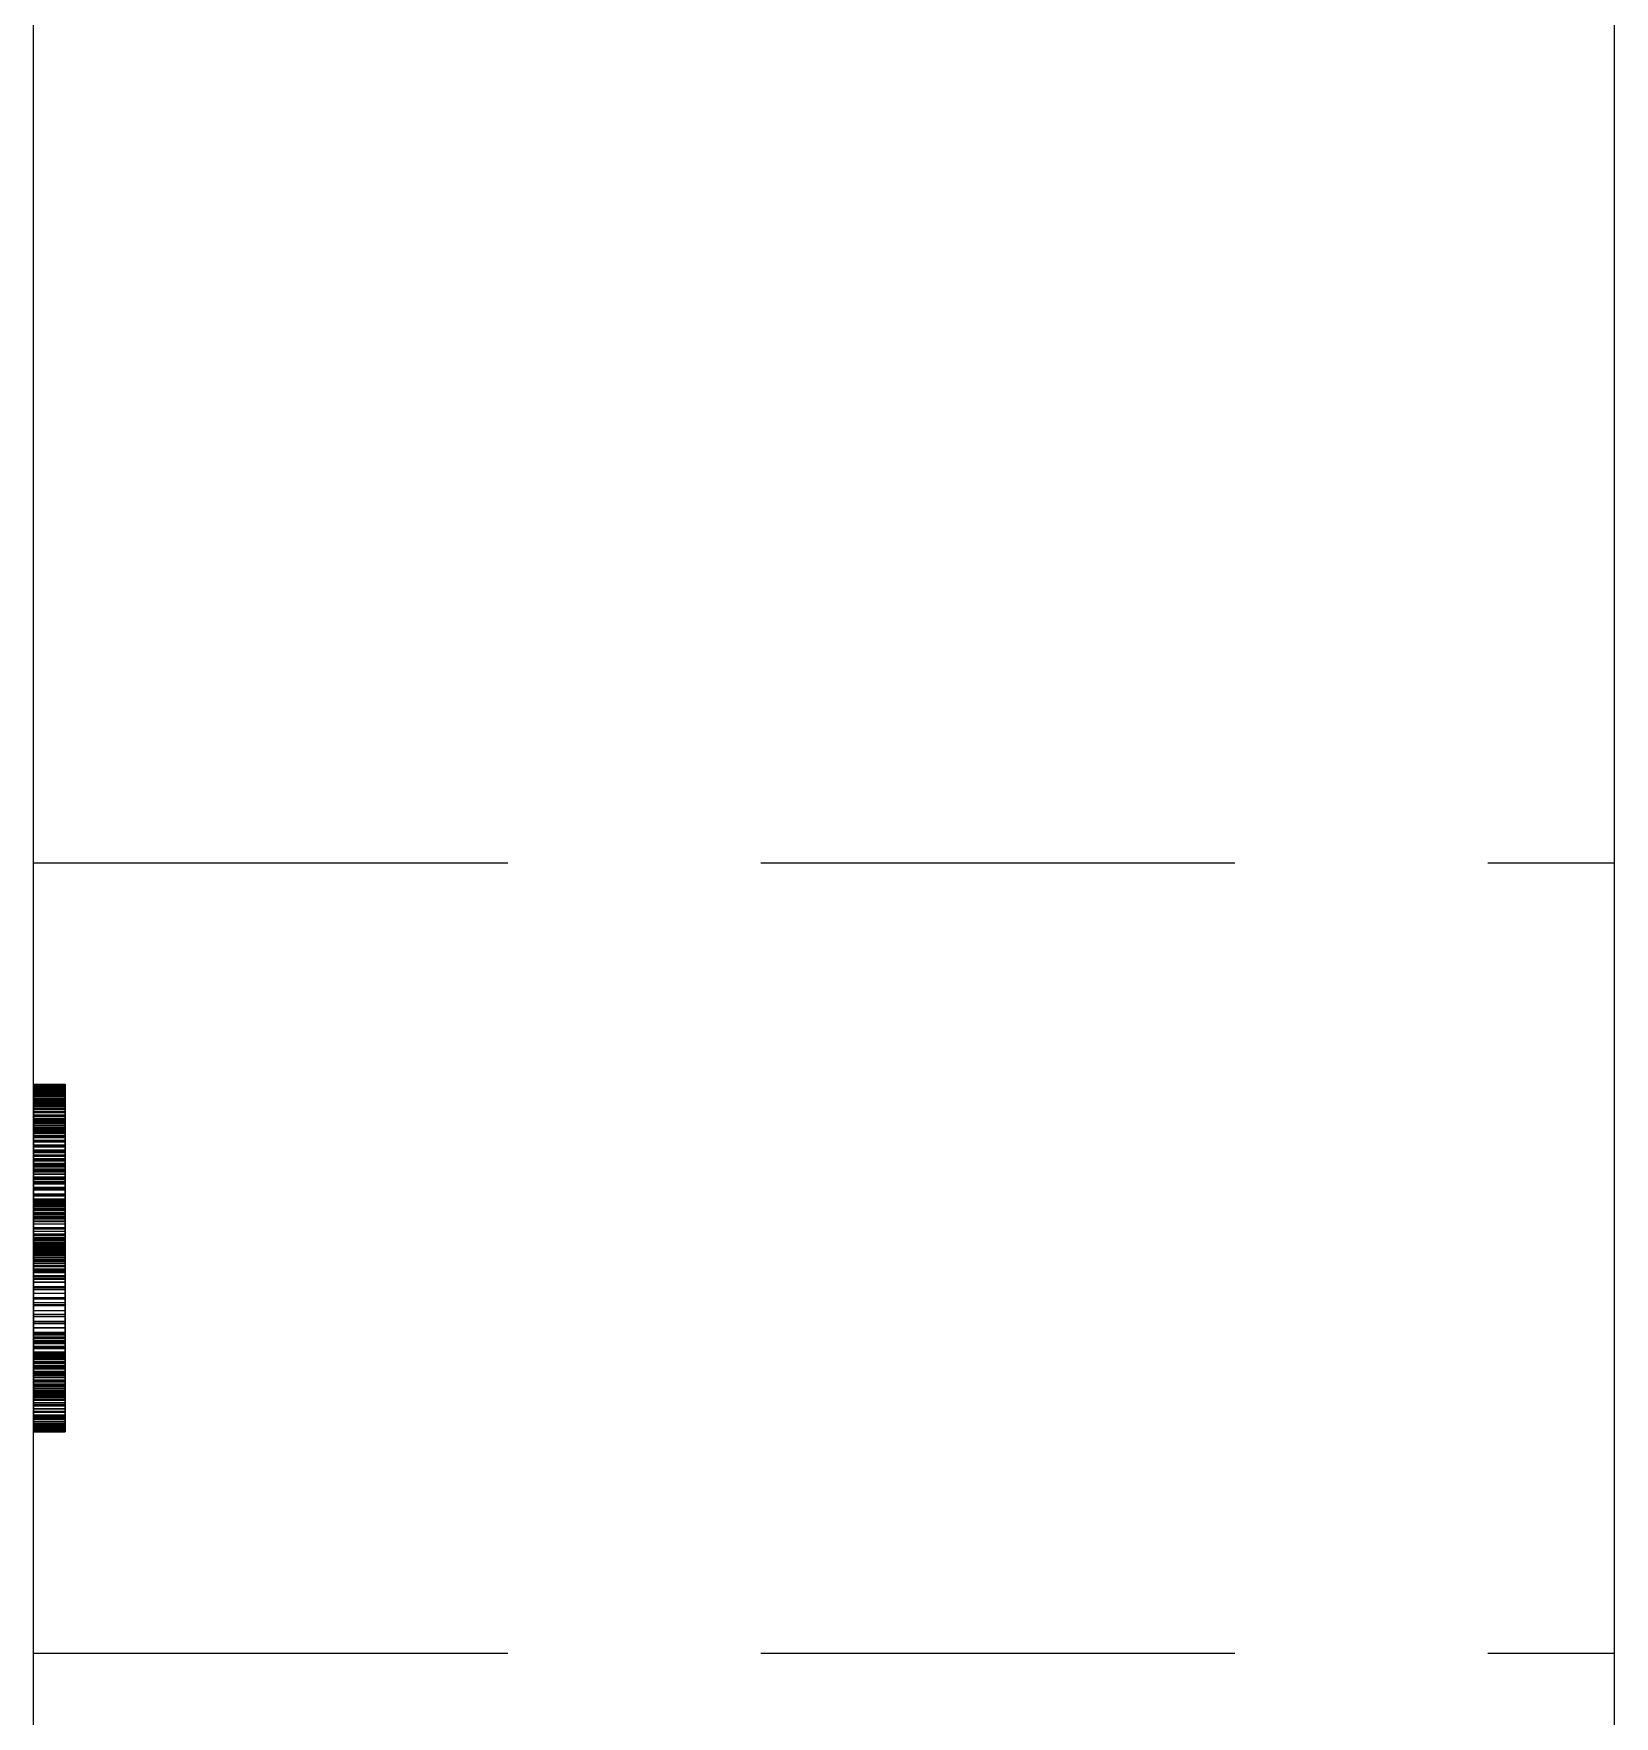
# Paper-space layout '01_三视图' of a CAD drawing. Header units: millimetres. Extents: x 8 to 451, y 8 to 289.
# Drawn here: x 53.92 to 58.93, y 194.51 to 199.84 of the extents above; entities that cross this region are included whole.
import ezdxf

# ---------------------------------------------------------------- set-up
doc = ezdxf.new("R2010")
doc.units = ezdxf.units.MM
doc.linetypes.add('WP_HIDDEN', pattern=[2.3, 1.5, -0.8])
doc.layers.add('HIDDEN', color=7, linetype='WP_HIDDEN', lineweight=13)
doc.layers.add('VISIBLE', color=7, linetype='CONTINUOUS', lineweight=25)

psp = doc.layouts.new('01_三视图')

# ---------------------------------------------------------------- linework, layer by layer
at = {"layer": 'HIDDEN'}
for points in [[(53.925, 194.7127), (53.925, 194.744), (53.925, 194.8365), (53.925, 194.9854), (53.925, 195.1833), (53.925, 195.4203), (53.925, 195.6845), (53.925, 195.9627), (53.925, 196.2408), (53.925, 196.505), (53.925, 196.7421), (53.925, 196.94), (53.925, 197.0889), (53.925, 197.1813), (53.925, 197.2127)], [(53.925, 197.2127), (58.925, 197.2127)], [(58.925, 194.7127), (58.925, 194.744), (58.925, 194.8365), (58.925, 194.9854), (58.925, 195.1833), (58.925, 195.4203), (58.925, 195.6845), (58.925, 195.9627), (58.925, 196.2408), (58.925, 196.505), (58.925, 196.7421), (58.925, 196.94), (58.925, 197.0889), (58.925, 197.1813), (58.925, 197.2127)], [(53.925, 196.5127), (53.925, 196.5124)], [(53.925, 196.5124), (53.925, 196.5127)], [(53.925, 195.4311), (53.925, 196.5127)], [(53.925, 196.5127), (53.925, 196.4952)], [(53.925, 196.5127), (54.025, 196.5127)], [(53.925, 196.5124), (53.925, 196.5114)], [(53.925, 196.5113), (53.925, 196.5124)], [(53.925, 196.5124), (54.025, 196.5124)], [(53.925, 196.5124), (54.025, 196.5124)], [(53.925, 196.5114), (53.925, 196.5099)], [(53.925, 196.5114), (54.025, 196.5114)], [(53.925, 196.5097), (53.925, 196.5113)], [(53.925, 196.5113), (54.025, 196.5113)], [(53.925, 196.5099), (53.925, 196.5077)], [(53.925, 196.5099), (54.025, 196.5099)], [(53.925, 196.5073), (53.925, 196.5097)], [(53.925, 196.5097), (54.025, 196.5097)], [(53.925, 196.5083), (53.925, 195.4311)], [(53.925, 195.6625), (53.925, 196.5083)], [(53.925, 196.5083), (54.025, 196.5083)], [(53.925, 196.5077), (53.925, 196.5049)], [(53.925, 196.5077), (54.025, 196.5077)], [(53.925, 196.5043), (53.925, 196.5073)], [(53.925, 196.5073), (54.025, 196.5073)], [(54.025, 196.5124), (54.025, 196.5127)], [(54.025, 196.5127), (54.025, 196.5124)], [(54.025, 195.4311), (54.025, 196.5127)], [(54.025, 196.5127), (54.025, 196.4952)], [(54.025, 196.5113), (54.025, 196.5124)], [(54.025, 196.5124), (54.025, 196.5114)], [(54.025, 196.5114), (54.025, 196.5099)], [(54.025, 196.5097), (54.025, 196.5113)], [(54.025, 196.5099), (54.025, 196.5077)], [(54.025, 196.5073), (54.025, 196.5097)], [(54.025, 196.5083), (54.025, 195.4311)], [(54.025, 195.6625), (54.025, 196.5083)], [(54.025, 196.5077), (54.025, 196.5049)], [(54.025, 196.5043), (54.025, 196.5073)], [(53.925, 196.5049), (53.925, 196.5015)], [(53.925, 196.5049), (54.025, 196.5049)], [(53.925, 196.5006), (53.925, 196.5043)], [(53.925, 196.5043), (54.025, 196.5043)], [(53.925, 196.5015), (53.925, 196.4974)], [(53.925, 196.5015), (54.025, 196.5015)], [(53.925, 196.4962), (53.925, 196.5006)], [(53.925, 196.5006), (54.025, 196.5006)], [(53.925, 196.4974), (53.925, 196.4928)], [(53.925, 196.4974), (54.025, 196.4974)], [(53.925, 196.4912), (53.925, 196.4962)], [(53.925, 196.4962), (54.025, 196.4962)], [(53.925, 196.4952), (53.925, 196.4775)], [(53.925, 196.4952), (54.025, 196.4952)], [(53.925, 196.4936), (53.925, 195.9403)], [(53.925, 196.3672), (53.925, 196.4936)], [(53.925, 196.4936), (54.025, 196.4936)], [(53.925, 196.4928), (53.925, 196.4875)], [(53.925, 196.4928), (54.025, 196.4928)], [(53.925, 196.4855), (53.925, 196.4912)], [(53.925, 196.4912), (54.025, 196.4912)], [(53.925, 196.4875), (53.925, 196.4815)], [(53.925, 196.4875), (54.025, 196.4875)], [(53.925, 196.4791), (53.925, 196.4855)], [(53.925, 196.4855), (54.025, 196.4855)], [(53.925, 196.4815), (53.925, 196.475)], [(53.925, 196.4815), (54.025, 196.4815)], [(53.925, 196.4721), (53.925, 196.4791)], [(53.925, 196.4791), (54.025, 196.4791)], [(53.925, 196.4775), (53.925, 196.4597)], [(53.925, 196.4775), (54.025, 196.4775)], [(53.925, 196.475), (53.925, 196.4678)], [(53.925, 196.475), (54.025, 196.475)], [(53.925, 196.4643), (53.925, 196.4721)], [(53.925, 196.4721), (54.025, 196.4721)], [(53.925, 196.4678), (53.925, 196.4601)], [(53.925, 196.4678), (54.025, 196.4678)], [(53.925, 196.4559), (53.925, 196.4643)], [(53.925, 196.4643), (54.025, 196.4643)], [(53.925, 196.4601), (53.925, 196.4516)], [(53.925, 196.4601), (54.025, 196.4601)], [(53.925, 196.4597), (53.925, 196.4418)], [(53.925, 196.4597), (54.025, 196.4597)], [(53.925, 196.4469), (53.925, 196.4559)], [(53.925, 196.4559), (54.025, 196.4559)], [(54.025, 196.5049), (54.025, 196.5015)], [(54.025, 196.5006), (54.025, 196.5043)], [(54.025, 196.5015), (54.025, 196.4974)], [(54.025, 196.4962), (54.025, 196.5006)], [(54.025, 196.4974), (54.025, 196.4928)], [(54.025, 196.4912), (54.025, 196.4962)], [(54.025, 196.4952), (54.025, 196.4775)], [(54.025, 196.4936), (54.025, 195.9403)], [(54.025, 196.3672), (54.025, 196.4936)], [(54.025, 196.4928), (54.025, 196.4875)], [(54.025, 196.4855), (54.025, 196.4912)], [(54.025, 196.4875), (54.025, 196.4815)], [(54.025, 196.4791), (54.025, 196.4855)], [(54.025, 196.4815), (54.025, 196.475)], [(54.025, 196.4721), (54.025, 196.4791)], [(54.025, 196.4775), (54.025, 196.4597)], [(54.025, 196.475), (54.025, 196.4678)], [(54.025, 196.4643), (54.025, 196.4721)], [(54.025, 196.4678), (54.025, 196.4601)], [(54.025, 196.4559), (54.025, 196.4643)], [(54.025, 196.4601), (54.025, 196.4516)], [(54.025, 196.4597), (54.025, 196.4418)], [(54.025, 196.4469), (54.025, 196.4559)], [(53.925, 196.4516), (53.925, 196.4426)], [(53.925, 196.4516), (54.025, 196.4516)], [(53.925, 196.4371), (53.925, 196.4469)], [(53.925, 196.4469), (54.025, 196.4469)], [(53.925, 196.4426), (53.925, 196.433)], [(53.925, 196.4426), (54.025, 196.4426)], [(53.925, 196.4418), (53.925, 196.4237)], [(53.925, 196.4418), (54.025, 196.4418)], [(53.925, 196.4267), (53.925, 196.4371)], [(53.925, 196.4371), (54.025, 196.4371)], [(53.925, 196.433), (53.925, 196.4227)], [(53.925, 196.433), (54.025, 196.433)], [(53.925, 196.4158), (53.925, 196.4267)], [(53.925, 196.4267), (54.025, 196.4267)], [(53.925, 196.4237), (53.925, 196.4055)], [(53.925, 196.4237), (54.025, 196.4237)], [(53.925, 196.4227), (53.925, 196.4119)], [(53.925, 196.4227), (54.025, 196.4227)], [(53.925, 196.4046), (53.925, 196.4158)], [(53.925, 196.4158), (54.025, 196.4158)], [(53.925, 196.4119), (53.925, 196.4005)], [(53.925, 196.4119), (54.025, 196.4119)], [(53.925, 196.4055), (53.925, 196.3872)], [(53.925, 196.4055), (54.025, 196.4055)], [(53.925, 196.393), (53.925, 196.4046)], [(53.925, 196.4046), (54.025, 196.4046)], [(53.925, 196.4032), (53.925, 196.4024)], [(53.925, 196.4023), (53.925, 196.4032)], [(53.925, 196.4032), (54.025, 196.4032)], [(53.925, 196.4024), (53.925, 196.3998)], [(53.925, 196.4024), (54.025, 196.4024)], [(53.925, 196.3996), (53.925, 196.4023)], [(53.925, 196.4023), (54.025, 196.4023)], [(53.925, 196.4005), (53.925, 196.3886)], [(53.925, 196.4005), (54.025, 196.4005)], [(53.925, 196.3998), (53.925, 196.3956)], [(53.925, 196.3998), (54.025, 196.3998)], [(53.925, 196.3951), (53.925, 196.3996)], [(53.925, 196.3996), (54.025, 196.3996)], [(54.025, 196.4516), (54.025, 196.4426)], [(54.025, 196.4371), (54.025, 196.4469)], [(54.025, 196.4426), (54.025, 196.433)], [(54.025, 196.4418), (54.025, 196.4237)], [(54.025, 196.4267), (54.025, 196.4371)], [(54.025, 196.433), (54.025, 196.4227)], [(54.025, 196.4158), (54.025, 196.4267)], [(54.025, 196.4237), (54.025, 196.4055)], [(54.025, 196.4227), (54.025, 196.4119)], [(54.025, 196.4046), (54.025, 196.4158)], [(54.025, 196.4119), (54.025, 196.4005)], [(54.025, 196.4055), (54.025, 196.3872)], [(54.025, 196.393), (54.025, 196.4046)], [(54.025, 196.4032), (54.025, 196.4024)], [(54.025, 196.4023), (54.025, 196.4032)], [(54.025, 196.4024), (54.025, 196.3998)], [(54.025, 196.3996), (54.025, 196.4023)], [(54.025, 196.4005), (54.025, 196.3886)], [(54.025, 196.3998), (54.025, 196.3956)], [(54.025, 196.3951), (54.025, 196.3996)], [(53.925, 196.3956), (53.925, 196.3897)], [(53.925, 196.3956), (54.025, 196.3956)], [(53.925, 196.3889), (53.925, 196.3951)], [(53.925, 196.3951), (54.025, 196.3951)], [(53.925, 196.3812), (53.925, 196.393)], [(53.925, 196.393), (54.025, 196.393)], [(53.925, 196.3897), (53.925, 196.3821)], [(53.925, 196.3897), (54.025, 196.3897)], [(53.925, 196.3808), (53.925, 196.3889)], [(53.925, 196.3889), (54.025, 196.3889)], [(53.925, 196.3886), (53.925, 196.3761)], [(53.925, 196.3886), (54.025, 196.3886)], [(53.925, 196.3872), (53.925, 196.3687)], [(53.925, 196.3872), (54.025, 196.3872)], [(53.925, 196.3821), (53.925, 196.3728)], [(53.925, 196.3821), (54.025, 196.3821)], [(53.925, 196.369), (53.925, 196.3812)], [(53.925, 196.3812), (54.025, 196.3812)], [(53.925, 196.371), (53.925, 196.3808)], [(53.925, 196.3808), (54.025, 196.3808)], [(53.925, 196.3761), (53.925, 196.363)], [(53.925, 196.3761), (54.025, 196.3761)], [(53.925, 196.3728), (53.925, 196.3619)], [(53.925, 196.3728), (54.025, 196.3728)], [(53.925, 196.3593), (53.925, 196.371)], [(53.925, 196.371), (54.025, 196.371)], [(53.925, 196.3565), (53.925, 196.369)], [(53.925, 196.369), (54.025, 196.369)], [(53.925, 196.3687), (53.925, 196.3505)], [(53.925, 196.3687), (54.025, 196.3687)], [(53.925, 196.0777), (53.925, 196.3672)], [(53.925, 196.3672), (54.025, 196.3672)], [(53.925, 196.363), (53.925, 196.3493)], [(53.925, 196.363), (54.025, 196.363)], [(53.925, 196.3619), (53.925, 196.3492)], [(53.925, 196.3619), (54.025, 196.3619)], [(53.925, 196.3459), (53.925, 196.3593)], [(53.925, 196.3593), (54.025, 196.3593)], [(53.925, 196.3436), (53.925, 196.3565)], [(53.925, 196.3565), (54.025, 196.3565)], [(53.925, 196.3505), (53.925, 196.3329)], [(53.925, 196.3505), (54.025, 196.3505)], [(53.925, 196.3493), (53.925, 196.3351)], [(53.925, 196.3493), (54.025, 196.3493)], [(53.925, 196.3492), (53.925, 196.3353)], [(53.925, 196.3492), (54.025, 196.3492)], [(54.025, 196.3956), (54.025, 196.3897)], [(54.025, 196.3889), (54.025, 196.3951)], [(54.025, 196.3812), (54.025, 196.393)], [(54.025, 196.3897), (54.025, 196.3821)], [(54.025, 196.3808), (54.025, 196.3889)], [(54.025, 196.3886), (54.025, 196.3761)], [(54.025, 196.3872), (54.025, 196.3687)], [(54.025, 196.3821), (54.025, 196.3728)], [(54.025, 196.369), (54.025, 196.3812)], [(54.025, 196.371), (54.025, 196.3808)], [(54.025, 196.3761), (54.025, 196.363)], [(54.025, 196.3728), (54.025, 196.3619)], [(54.025, 196.3593), (54.025, 196.371)], [(54.025, 196.3565), (54.025, 196.369)], [(54.025, 196.3687), (54.025, 196.3505)], [(54.025, 196.0777), (54.025, 196.3672)], [(54.025, 196.363), (54.025, 196.3493)], [(54.025, 196.3619), (54.025, 196.3492)], [(54.025, 196.3459), (54.025, 196.3593)], [(54.025, 196.3436), (54.025, 196.3565)], [(54.025, 196.3505), (54.025, 196.3329)], [(54.025, 196.3493), (54.025, 196.3351)], [(54.025, 196.3492), (54.025, 196.3353)], [(53.925, 196.3309), (53.925, 196.3459)], [(53.925, 196.3459), (54.025, 196.3459)], [(53.925, 196.3305), (53.925, 196.3436)], [(53.925, 196.3436), (54.025, 196.3436)], [(53.925, 196.3353), (53.925, 196.3207)], [(53.925, 196.3353), (54.025, 196.3353)], [(53.925, 196.3351), (53.925, 196.3204)], [(53.925, 196.3351), (54.025, 196.3351)], [(53.925, 196.3329), (53.925, 196.3161)], [(53.925, 196.3329), (54.025, 196.3329)], [(53.925, 196.3145), (53.925, 196.3309)], [(53.925, 196.3309), (54.025, 196.3309)], [(53.925, 196.317), (53.925, 196.3305)], [(53.925, 196.3305), (54.025, 196.3305)], [(53.925, 196.3207), (53.925, 196.3052)], [(53.925, 196.3207), (54.025, 196.3207)], [(53.925, 196.3204), (53.925, 196.305)], [(53.925, 196.3204), (54.025, 196.3204)], [(53.925, 196.3032), (53.925, 196.317)], [(53.925, 196.317), (54.025, 196.317)], [(53.925, 196.3161), (53.925, 196.3)], [(53.925, 196.3161), (54.025, 196.3161)], [(53.925, 196.2967), (53.925, 196.3145)], [(53.925, 196.3145), (54.025, 196.3145)], [(53.925, 196.3052), (53.925, 196.289)], [(53.925, 196.3052), (54.025, 196.3052)], [(53.925, 196.305), (53.925, 196.2891)], [(53.925, 196.305), (54.025, 196.305)], [(53.925, 196.2891), (53.925, 196.3032)], [(53.925, 196.3032), (54.025, 196.3032)], [(53.925, 196.3), (53.925, 196.2845)], [(53.925, 196.3), (54.025, 196.3)], [(53.925, 196.2776), (53.925, 196.2967)], [(53.925, 196.2967), (54.025, 196.2967)], [(54.025, 196.3309), (54.025, 196.3459)], [(54.025, 196.3305), (54.025, 196.3436)], [(54.025, 196.3353), (54.025, 196.3207)], [(54.025, 196.3351), (54.025, 196.3204)], [(54.025, 196.3329), (54.025, 196.3161)], [(54.025, 196.3145), (54.025, 196.3309)], [(54.025, 196.317), (54.025, 196.3305)], [(54.025, 196.3207), (54.025, 196.3052)], [(54.025, 196.3204), (54.025, 196.305)], [(54.025, 196.3032), (54.025, 196.317)], [(54.025, 196.3161), (54.025, 196.3)], [(54.025, 196.2967), (54.025, 196.3145)], [(54.025, 196.3052), (54.025, 196.289)], [(54.025, 196.305), (54.025, 196.2891)], [(54.025, 196.2891), (54.025, 196.3032)], [(54.025, 196.3), (54.025, 196.2845)], [(54.025, 196.2776), (54.025, 196.2967)], [(53.925, 196.2891), (53.925, 196.2727)], [(53.925, 196.2746), (53.925, 196.2891)], [(53.925, 196.2891), (54.025, 196.2891)], [(53.925, 196.2891), (54.025, 196.2891)], [(53.925, 196.289), (53.925, 196.2721)], [(53.925, 196.289), (54.025, 196.289)], [(53.925, 196.2845), (53.925, 196.2697)], [(53.925, 196.2845), (54.025, 196.2845)], [(53.925, 196.257), (53.925, 196.2776)], [(53.925, 196.2776), (53.925, 195.4311)], [(53.925, 196.2776), (54.025, 196.2776)], [(53.925, 196.2598), (53.925, 196.2746)], [(53.925, 196.2746), (54.025, 196.2746)], [(53.925, 196.2739), (53.925, 195.4311)], [(53.925, 196.2625), (53.925, 196.2739)], [(53.925, 196.2739), (54.025, 196.2739)], [(53.925, 196.2727), (53.925, 196.2556)], [(53.925, 196.2727), (54.025, 196.2727)], [(53.925, 196.2721), (53.925, 196.2543)], [(53.925, 196.2721), (54.025, 196.2721)], [(53.925, 196.2697), (53.925, 196.2557)], [(53.925, 196.2697), (54.025, 196.2697)], [(53.925, 196.2511), (53.925, 196.2625)], [(53.925, 196.2625), (54.025, 196.2625)], [(53.925, 196.2448), (53.925, 196.2598)], [(53.925, 196.2598), (54.025, 196.2598)], [(53.925, 196.2351), (53.925, 196.257)], [(53.925, 196.257), (54.025, 196.257)], [(53.925, 196.2557), (53.925, 196.2423)], [(53.925, 196.2557), (54.025, 196.2557)], [(53.925, 196.2556), (53.925, 196.238)], [(53.925, 196.2556), (54.025, 196.2556)], [(53.925, 196.2543), (53.925, 196.2358)], [(53.925, 196.2543), (54.025, 196.2543)], [(53.925, 196.2283), (53.925, 196.2511)], [(53.925, 196.2511), (54.025, 196.2511)], [(53.925, 196.2294), (53.925, 196.2448)], [(53.925, 196.2448), (54.025, 196.2448)], [(53.925, 196.2423), (53.925, 196.1144)], [(53.925, 196.2423), (54.025, 196.2423)], [(54.025, 196.2746), (54.025, 196.2891)], [(54.025, 196.2891), (54.025, 196.2727)], [(54.025, 196.289), (54.025, 196.2721)], [(54.025, 196.2845), (54.025, 196.2697)], [(54.025, 196.257), (54.025, 196.2776)], [(54.025, 195.4311), (54.025, 196.2776)], [(54.025, 196.2598), (54.025, 196.2746)], [(54.025, 196.2739), (54.025, 195.4311)], [(54.025, 196.2625), (54.025, 196.2739)], [(54.025, 196.2727), (54.025, 196.2556)], [(54.025, 196.2721), (54.025, 196.2543)], [(54.025, 196.2697), (54.025, 196.2557)], [(54.025, 196.2511), (54.025, 196.2625)], [(54.025, 196.2448), (54.025, 196.2598)], [(54.025, 196.2351), (54.025, 196.257)], [(54.025, 196.2557), (54.025, 196.2423)], [(54.025, 196.2556), (54.025, 196.238)], [(54.025, 196.2543), (54.025, 196.2358)], [(54.025, 196.2283), (54.025, 196.2511)], [(54.025, 196.2294), (54.025, 196.2448)], [(54.025, 196.2423), (54.025, 196.1144)], [(53.925, 196.238), (53.925, 196.2199)], [(53.925, 196.238), (54.025, 196.238)], [(53.925, 196.2358), (53.925, 196.2166)], [(53.925, 196.2358), (54.025, 196.2358)], [(53.925, 196.2118), (53.925, 196.2351)], [(53.925, 196.2351), (54.025, 196.2351)], [(53.925, 196.2136), (53.925, 196.2294)], [(53.925, 196.2294), (54.025, 196.2294)], [(53.925, 196.2055), (53.925, 196.2283)], [(53.925, 196.2283), (54.025, 196.2283)], [(53.925, 196.2199), (53.925, 196.2011)], [(53.925, 196.2199), (54.025, 196.2199)], [(53.925, 196.2166), (53.925, 196.1977)], [(53.925, 196.2166), (54.025, 196.2166)], [(53.925, 196.1975), (53.925, 196.2136)], [(53.925, 196.2136), (54.025, 196.2136)], [(53.925, 196.1872), (53.925, 196.2118)], [(53.925, 196.2118), (54.025, 196.2118)], [(53.925, 196.1828), (53.925, 196.2055)], [(53.925, 196.2055), (54.025, 196.2055)], [(53.925, 196.2011), (53.925, 196.1872)], [(53.925, 196.2011), (54.025, 196.2011)], [(53.925, 196.1977), (53.925, 196.1785)], [(53.925, 196.1977), (54.025, 196.1977)], [(53.925, 196.1814), (53.925, 196.1975)], [(53.925, 196.1975), (54.025, 196.1975)], [(53.925, 196.1872), (54.025, 196.1872)], [(54.025, 196.238), (54.025, 196.2199)], [(54.025, 196.2358), (54.025, 196.2166)], [(54.025, 196.2118), (54.025, 196.2351)], [(54.025, 196.2136), (54.025, 196.2294)], [(54.025, 196.2055), (54.025, 196.2283)], [(54.025, 196.2199), (54.025, 196.2011)], [(54.025, 196.2166), (54.025, 196.1977)], [(54.025, 196.1975), (54.025, 196.2136)], [(54.025, 196.1872), (54.025, 196.2118)], [(54.025, 196.1828), (54.025, 196.2055)], [(54.025, 196.2011), (54.025, 196.1872)], [(54.025, 196.1977), (54.025, 196.1785)], [(54.025, 196.1814), (54.025, 196.1975)], [(53.925, 196.1614), (53.925, 196.1828)], [(53.925, 196.1828), (54.025, 196.1828)], [(53.925, 196.1654), (53.925, 196.1814)], [(53.925, 196.1814), (54.025, 196.1814)], [(53.925, 196.1785), (53.925, 196.1591)], [(53.925, 196.1785), (54.025, 196.1785)], [(53.925, 196.1495), (53.925, 196.1654)], [(53.925, 196.1654), (54.025, 196.1654)], [(53.925, 196.1429), (53.925, 196.1614)], [(53.925, 196.1614), (54.025, 196.1614)], [(53.925, 196.1591), (53.925, 196.1393)], [(53.925, 196.1591), (54.025, 196.1591)], [(53.925, 196.1337), (53.925, 196.1495)], [(53.925, 196.1495), (54.025, 196.1495)], [(53.925, 196.1453), (53.925, 196.1442)], [(53.925, 196.1449), (53.925, 196.1453)], [(53.925, 196.1453), (54.025, 196.1453)], [(53.925, 196.1438), (53.925, 196.1449)], [(53.925, 196.1449), (54.025, 196.1449)], [(53.925, 196.1442), (53.925, 196.1411)], [(53.925, 196.1442), (54.025, 196.1442)], [(53.925, 196.1419), (53.925, 196.1438)], [(53.925, 196.1438), (54.025, 196.1438)], [(53.925, 196.1272), (53.925, 196.1429)], [(53.925, 196.1429), (54.025, 196.1429)], [(53.925, 196.1392), (53.925, 196.1419)], [(53.925, 196.1419), (54.025, 196.1419)], [(53.925, 196.1411), (53.925, 196.1358)], [(53.925, 196.1411), (54.025, 196.1411)], [(53.925, 196.1393), (53.925, 196.1193)], [(53.925, 196.1393), (54.025, 196.1393)], [(53.925, 196.1357), (53.925, 196.1392)], [(53.925, 196.1392), (54.025, 196.1392)], [(53.925, 196.1358), (53.925, 196.1284)], [(53.925, 196.1358), (54.025, 196.1358)], [(53.925, 196.1315), (53.925, 196.1357)], [(53.925, 196.1357), (54.025, 196.1357)], [(53.925, 196.1179), (53.925, 196.1337)], [(53.925, 196.1337), (54.025, 196.1337)], [(54.025, 196.1614), (54.025, 196.1828)], [(54.025, 196.1654), (54.025, 196.1814)], [(54.025, 196.1785), (54.025, 196.1591)], [(54.025, 196.1495), (54.025, 196.1654)], [(54.025, 196.1429), (54.025, 196.1614)], [(54.025, 196.1591), (54.025, 196.1393)], [(54.025, 196.1337), (54.025, 196.1495)], [(54.025, 196.1453), (54.025, 196.1442)], [(54.025, 196.1449), (54.025, 196.1453)], [(54.025, 196.1438), (54.025, 196.1449)], [(54.025, 196.1442), (54.025, 196.1411)], [(54.025, 196.1419), (54.025, 196.1438)], [(54.025, 196.1272), (54.025, 196.1429)], [(54.025, 196.1392), (54.025, 196.1419)], [(54.025, 196.1411), (54.025, 196.1358)], [(54.025, 196.1393), (54.025, 196.1193)], [(54.025, 196.1357), (54.025, 196.1392)], [(54.025, 196.1358), (54.025, 196.1284)], [(54.025, 196.1315), (54.025, 196.1357)], [(54.025, 196.1179), (54.025, 196.1337)], [(53.925, 196.1266), (53.925, 196.1315)], [(53.925, 196.1315), (54.025, 196.1315)], [(53.925, 196.1284), (53.925, 196.1189)], [(53.925, 196.1284), (54.025, 196.1284)], [(53.925, 196.1144), (53.925, 196.1272)], [(53.925, 196.1272), (54.025, 196.1272)], [(53.925, 196.1209), (53.925, 196.1266)], [(53.925, 196.1266), (54.025, 196.1266)], [(53.925, 196.1144), (53.925, 196.1209)], [(53.925, 196.1209), (54.025, 196.1209)], [(53.925, 196.1193), (53.925, 196.099)], [(53.925, 196.1193), (54.025, 196.1193)], [(53.925, 196.1189), (53.925, 196.1073)], [(53.925, 196.1189), (54.025, 196.1189)], [(53.925, 196.1022), (53.925, 196.1179)], [(53.925, 196.1179), (54.025, 196.1179)], [(53.925, 196.1071), (53.925, 196.1144)], [(53.925, 196.1144), (54.025, 196.1144)], [(53.925, 196.1144), (54.025, 196.1144)], [(53.925, 196.1073), (53.925, 196.0935)], [(53.925, 196.1073), (54.025, 196.1073)], [(53.925, 196.0991), (53.925, 196.1071)], [(53.925, 196.1071), (54.025, 196.1071)], [(53.925, 196.0865), (53.925, 196.1022)], [(53.925, 196.1022), (54.025, 196.1022)], [(53.925, 196.0903), (53.925, 196.0991)], [(53.925, 196.0991), (54.025, 196.0991)], [(53.925, 196.099), (53.925, 196.0784)], [(53.925, 196.099), (54.025, 196.099)], [(53.925, 196.0935), (53.925, 196.0777)], [(53.925, 196.0935), (54.025, 196.0935)], [(53.925, 196.0808), (53.925, 196.0903)], [(53.925, 196.0903), (54.025, 196.0903)], [(53.925, 196.0708), (53.925, 196.0865)], [(53.925, 196.0865), (54.025, 196.0865)], [(53.925, 196.0705), (53.925, 196.0808)], [(53.925, 196.0808), (54.025, 196.0808)], [(54.025, 196.1266), (54.025, 196.1315)], [(54.025, 196.1284), (54.025, 196.1189)], [(54.025, 196.1144), (54.025, 196.1272)], [(54.025, 196.1209), (54.025, 196.1266)], [(54.025, 196.1144), (54.025, 196.1209)], [(54.025, 196.1193), (54.025, 196.099)], [(54.025, 196.1189), (54.025, 196.1073)], [(54.025, 196.1022), (54.025, 196.1179)], [(54.025, 196.1071), (54.025, 196.1144)], [(54.025, 196.1073), (54.025, 196.0935)], [(54.025, 196.0991), (54.025, 196.1071)], [(54.025, 196.0865), (54.025, 196.1022)], [(54.025, 196.0903), (54.025, 196.0991)], [(54.025, 196.099), (54.025, 196.0784)], [(54.025, 196.0935), (54.025, 196.0777)], [(54.025, 196.0808), (54.025, 196.0903)], [(54.025, 196.0708), (54.025, 196.0865)], [(54.025, 196.0705), (54.025, 196.0808)], [(53.925, 196.0784), (53.925, 196.0575)], [(53.925, 196.0784), (54.025, 196.0784)], [(53.925, 196.0777), (54.025, 196.0777)], [(53.925, 196.0549), (53.925, 196.0708)], [(53.925, 196.0708), (54.025, 196.0708)], [(53.925, 196.0594), (53.925, 196.0705)], [(53.925, 196.0705), (54.025, 196.0705)], [(53.925, 196.0476), (53.925, 196.0594)], [(53.925, 196.0594), (54.025, 196.0594)], [(53.925, 196.0575), (53.925, 196.0355)], [(53.925, 196.0575), (54.025, 196.0575)], [(53.925, 196.0387), (53.925, 196.0549)], [(53.925, 196.0549), (54.025, 196.0549)], [(53.925, 196.0351), (53.925, 196.0476)], [(53.925, 196.0476), (54.025, 196.0476)], [(53.925, 196.0224), (53.925, 196.0387)], [(53.925, 196.0387), (54.025, 196.0387)], [(53.925, 196.0355), (53.925, 196.0117)], [(53.925, 196.0355), (54.025, 196.0355)], [(53.925, 196.0223), (53.925, 196.0351)], [(53.925, 196.0351), (54.025, 196.0351)], [(53.925, 196.0285), (53.925, 196.0274)], [(53.925, 196.028), (53.925, 196.0285)], [(53.925, 196.0285), (54.025, 196.0285)], [(53.925, 196.0266), (53.925, 196.028)], [(53.925, 196.028), (54.025, 196.028)], [(53.925, 196.0274), (53.925, 196.0244)], [(53.925, 196.0274), (54.025, 196.0274)], [(54.025, 196.0784), (54.025, 196.0575)], [(54.025, 196.0549), (54.025, 196.0708)], [(54.025, 196.0594), (54.025, 196.0705)], [(54.025, 196.0476), (54.025, 196.0594)], [(54.025, 196.0575), (54.025, 196.0355)], [(54.025, 196.0387), (54.025, 196.0549)], [(54.025, 196.0351), (54.025, 196.0476)], [(54.025, 196.0224), (54.025, 196.0387)], [(54.025, 196.0355), (54.025, 196.0117)], [(54.025, 196.0223), (54.025, 196.0351)], [(54.025, 196.0285), (54.025, 196.0274)], [(54.025, 196.028), (54.025, 196.0285)], [(54.025, 196.0266), (54.025, 196.028)], [(54.025, 196.0274), (54.025, 196.0244)], [(53.925, 196.0244), (53.925, 196.0266)], [(53.925, 196.0266), (54.025, 196.0266)], [(53.925, 196.0244), (53.925, 196.0193)], [(53.925, 196.0212), (53.925, 196.0244)], [(53.925, 196.0244), (54.025, 196.0244)], [(53.925, 196.0244), (54.025, 196.0244)], [(53.925, 196.0058), (53.925, 196.0224)], [(53.925, 196.0224), (54.025, 196.0224)], [(53.925, 196.0089), (53.925, 196.0223)], [(53.925, 196.0223), (54.025, 196.0223)], [(53.925, 196.0171), (53.925, 196.0212)], [(53.925, 196.0212), (54.025, 196.0212)], [(53.925, 196.0193), (53.925, 196.0121)], [(53.925, 196.0193), (54.025, 196.0193)], [(53.925, 196.0121), (53.925, 196.0171)], [(53.925, 196.0171), (54.025, 196.0171)], [(53.925, 196.0121), (53.925, 196.0029)], [(53.925, 196.0062), (53.925, 196.0121)], [(53.925, 196.0121), (54.025, 196.0121)], [(53.925, 196.0121), (54.025, 196.0121)], [(53.925, 196.0117), (53.925, 195.986)], [(53.925, 196.0117), (54.025, 196.0117)], [(53.925, 195.9952), (53.925, 196.0089)], [(53.925, 196.0089), (54.025, 196.0089)], [(53.925, 195.9994), (53.925, 196.0062)], [(53.925, 196.0062), (54.025, 196.0062)], [(53.925, 195.9891), (53.925, 196.0058)], [(53.925, 196.0058), (54.025, 196.0058)], [(53.925, 196.0029), (53.925, 195.9917)], [(53.925, 196.0029), (54.025, 196.0029)], [(53.925, 195.9919), (53.925, 195.9994)], [(53.925, 195.9994), (54.025, 195.9994)], [(53.925, 195.981), (53.925, 195.9952)], [(53.925, 195.9952), (54.025, 195.9952)], [(53.925, 195.9838), (53.925, 195.9919)], [(53.925, 195.9919), (54.025, 195.9919)], [(53.925, 195.9917), (53.925, 195.9784)], [(53.925, 195.9917), (54.025, 195.9917)], [(53.925, 195.9721), (53.925, 195.9891)], [(53.925, 195.9891), (54.025, 195.9891)], [(53.925, 195.986), (53.925, 195.9584)], [(53.925, 195.986), (54.025, 195.986)], [(53.925, 195.9752), (53.925, 195.9838)], [(53.925, 195.9838), (54.025, 195.9838)], [(53.925, 195.9664), (53.925, 195.981)], [(53.925, 195.981), (54.025, 195.981)], [(53.925, 195.9784), (53.925, 195.9631)], [(53.925, 195.9784), (54.025, 195.9784)], [(53.925, 195.9661), (53.925, 195.9752)], [(53.925, 195.9752), (54.025, 195.9752)], [(54.025, 196.0244), (54.025, 196.0266)], [(54.025, 196.0244), (54.025, 196.0193)], [(54.025, 196.0212), (54.025, 196.0244)], [(54.025, 196.0058), (54.025, 196.0224)], [(54.025, 196.0089), (54.025, 196.0223)], [(54.025, 196.0171), (54.025, 196.0212)], [(54.025, 196.0193), (54.025, 196.0121)], [(54.025, 196.0121), (54.025, 196.0171)], [(54.025, 196.0121), (54.025, 196.0029)], [(54.025, 196.0062), (54.025, 196.0121)], [(54.025, 196.0117), (54.025, 195.986)], [(54.025, 195.9952), (54.025, 196.0089)], [(54.025, 195.9994), (54.025, 196.0062)], [(54.025, 195.9891), (54.025, 196.0058)], [(54.025, 196.0029), (54.025, 195.9917)], [(54.025, 195.9919), (54.025, 195.9994)], [(54.025, 195.981), (54.025, 195.9952)], [(54.025, 195.9838), (54.025, 195.9919)], [(54.025, 195.9917), (54.025, 195.9784)], [(54.025, 195.9721), (54.025, 195.9891)], [(54.025, 195.986), (54.025, 195.9584)], [(54.025, 195.9752), (54.025, 195.9838)], [(54.025, 195.9664), (54.025, 195.981)], [(54.025, 195.9784), (54.025, 195.9631)], [(54.025, 195.9661), (54.025, 195.9752)], [(53.925, 195.955), (53.925, 195.9721)], [(53.925, 195.9721), (54.025, 195.9721)], [(53.925, 195.9514), (53.925, 195.9664)], [(53.925, 195.9664), (54.025, 195.9664)], [(53.925, 195.9564), (53.925, 195.9661)], [(53.925, 195.9661), (54.025, 195.9661)], [(53.925, 195.9631), (53.925, 195.9547)], [(53.925, 195.9631), (54.025, 195.9631)], [(53.925, 195.9584), (53.925, 195.9289)], [(53.925, 195.9584), (54.025, 195.9584)], [(53.925, 195.9462), (53.925, 195.9564)], [(53.925, 195.9564), (54.025, 195.9564)], [(53.925, 195.9369), (53.925, 195.955)], [(53.925, 195.955), (54.025, 195.955)], [(53.925, 195.9547), (53.925, 195.946)], [(53.925, 195.9547), (54.025, 195.9547)], [(53.925, 195.9359), (53.925, 195.9514)], [(53.925, 195.9514), (54.025, 195.9514)], [(53.925, 195.9354), (53.925, 195.9462)], [(53.925, 195.9462), (54.025, 195.9462)], [(53.925, 195.946), (53.925, 195.9369)], [(53.925, 195.946), (54.025, 195.946)], [(53.925, 195.9403), (53.925, 195.9241)], [(53.925, 195.9403), (54.025, 195.9403)], [(53.925, 195.9369), (53.925, 195.9274)], [(53.925, 195.9172), (53.925, 195.9369)], [(53.925, 195.9369), (54.025, 195.9369)], [(53.925, 195.9369), (54.025, 195.9369)], [(53.925, 195.9199), (53.925, 195.9359)], [(53.925, 195.9359), (54.025, 195.9359)], [(53.925, 195.9241), (53.925, 195.9354)], [(53.925, 195.9354), (54.025, 195.9354)], [(53.925, 195.9289), (53.925, 195.8976)], [(53.925, 195.9289), (54.025, 195.9289)], [(53.925, 195.9274), (53.925, 195.9175)], [(53.925, 195.9274), (54.025, 195.9274)], [(53.925, 195.9241), (54.025, 195.9241)], [(54.025, 195.955), (54.025, 195.9721)], [(54.025, 195.9514), (54.025, 195.9664)], [(54.025, 195.9564), (54.025, 195.9661)], [(54.025, 195.9631), (54.025, 195.9547)], [(54.025, 195.9584), (54.025, 195.9289)], [(54.025, 195.9462), (54.025, 195.9564)], [(54.025, 195.9369), (54.025, 195.955)], [(54.025, 195.9547), (54.025, 195.946)], [(54.025, 195.9359), (54.025, 195.9514)], [(54.025, 195.9354), (54.025, 195.9462)], [(54.025, 195.946), (54.025, 195.9369)], [(54.025, 195.9403), (54.025, 195.9241)], [(54.025, 195.9369), (54.025, 195.9274)], [(54.025, 195.9172), (54.025, 195.9369)], [(54.025, 195.9199), (54.025, 195.9359)], [(54.025, 195.9241), (54.025, 195.9354)], [(54.025, 195.9289), (54.025, 195.8976)], [(54.025, 195.9274), (54.025, 195.9175)], [(53.925, 195.9036), (53.925, 195.9199)], [(53.925, 195.9199), (54.025, 195.9199)], [(53.925, 195.9175), (53.925, 195.9073)], [(53.925, 195.9175), (54.025, 195.9175)], [(53.925, 195.8959), (53.925, 195.9172)], [(53.925, 195.9172), (54.025, 195.9172)], [(53.925, 195.9073), (53.925, 195.8967)], [(53.925, 195.9073), (54.025, 195.9073)], [(53.925, 195.8868), (53.925, 195.9036)], [(53.925, 195.9036), (54.025, 195.9036)], [(53.925, 195.8976), (53.925, 195.8644)], [(53.925, 195.8976), (54.025, 195.8976)], [(53.925, 195.8967), (53.925, 195.8857)], [(53.925, 195.8967), (54.025, 195.8967)], [(53.925, 195.873), (53.925, 195.8959)], [(53.925, 195.8959), (54.025, 195.8959)], [(53.925, 195.8696), (53.925, 195.8868)], [(53.925, 195.8868), (54.025, 195.8868)], [(53.925, 195.8857), (53.925, 195.8627)], [(53.925, 195.8857), (54.025, 195.8857)], [(53.925, 195.8224), (53.925, 195.873)], [(53.925, 195.873), (54.025, 195.873)], [(53.925, 195.8519), (53.925, 195.8696)], [(53.925, 195.8696), (54.025, 195.8696)], [(54.025, 195.9036), (54.025, 195.9199)], [(54.025, 195.9175), (54.025, 195.9073)], [(54.025, 195.8959), (54.025, 195.9172)], [(54.025, 195.9073), (54.025, 195.8967)], [(54.025, 195.8868), (54.025, 195.9036)], [(54.025, 195.8976), (54.025, 195.8644)], [(54.025, 195.8967), (54.025, 195.8857)], [(54.025, 195.873), (54.025, 195.8959)], [(54.025, 195.8696), (54.025, 195.8868)], [(54.025, 195.8857), (54.025, 195.8627)], [(54.025, 195.8224), (54.025, 195.873)], [(54.025, 195.8519), (54.025, 195.8696)], [(53.925, 195.8644), (53.925, 195.8293)], [(53.925, 195.8644), (54.025, 195.8644)], [(53.925, 195.8627), (53.925, 195.8381)], [(53.925, 195.8627), (54.025, 195.8627)], [(53.925, 195.8338), (53.925, 195.8519)], [(53.925, 195.8519), (54.025, 195.8519)], [(53.925, 195.8381), (53.925, 195.812)], [(53.925, 195.8381), (54.025, 195.8381)], [(53.925, 195.8152), (53.925, 195.8338)], [(53.925, 195.8338), (54.025, 195.8338)], [(53.925, 195.8293), (53.925, 195.7844)], [(53.925, 195.7654), (53.925, 195.8224)], [(53.925, 195.8224), (54.025, 195.8224)], [(53.925, 195.7963), (53.925, 195.8152)], [(53.925, 195.8152), (54.025, 195.8152)], [(54.025, 195.8644), (54.025, 195.8293)], [(54.025, 195.8627), (54.025, 195.8381)], [(54.025, 195.8338), (54.025, 195.8519)], [(54.025, 195.8381), (54.025, 195.812)], [(54.025, 195.8152), (54.025, 195.8338)], [(54.025, 195.8293), (54.025, 195.7844)], [(54.025, 195.7654), (54.025, 195.8224)], [(54.025, 195.7963), (54.025, 195.8152)], [(53.925, 195.812), (53.925, 195.7845)], [(53.925, 195.812), (54.025, 195.812)], [(53.925, 195.7781), (53.925, 195.7963)], [(53.925, 195.7963), (54.025, 195.7963)], [(53.925, 195.7845), (53.925, 195.7555)], [(53.925, 195.7845), (54.025, 195.7845)], [(53.925, 195.7844), (53.925, 195.763)], [(53.925, 195.7844), (54.025, 195.7844)], [(53.925, 195.7603), (53.925, 195.7781)], [(53.925, 195.7781), (54.025, 195.7781)], [(53.925, 195.7194), (53.925, 195.7654)], [(53.925, 195.763), (53.925, 195.7422)], [(53.925, 195.763), (54.025, 195.763)], [(54.025, 195.812), (54.025, 195.7845)], [(54.025, 195.7781), (54.025, 195.7963)], [(54.025, 195.7845), (54.025, 195.7555)], [(54.025, 195.7844), (54.025, 195.763)], [(54.025, 195.7603), (54.025, 195.7781)], [(54.025, 195.7194), (54.025, 195.7654)], [(54.025, 195.763), (54.025, 195.7422)], [(53.925, 195.7428), (53.925, 195.7603)], [(53.925, 195.7603), (54.025, 195.7603)], [(53.925, 195.7555), (53.925, 195.7279)], [(53.925, 195.7555), (54.025, 195.7555)], [(53.925, 195.7256), (53.925, 195.7428)], [(53.925, 195.7428), (54.025, 195.7428)], [(53.925, 195.7422), (53.925, 195.7222)], [(53.925, 195.7422), (54.025, 195.7422)], [(53.925, 195.7279), (53.925, 195.7018)], [(53.925, 195.7279), (54.025, 195.7279)], [(53.925, 195.7087), (53.925, 195.7256)], [(53.925, 195.7256), (54.025, 195.7256)], [(53.925, 195.725), (53.925, 195.7132)], [(53.925, 195.7004), (53.925, 195.725)], [(53.925, 195.725), (54.025, 195.725)], [(53.925, 195.7222), (53.925, 195.7028)], [(53.925, 195.7222), (54.025, 195.7222)], [(53.925, 195.6815), (53.925, 195.7194)], [(53.925, 195.7194), (54.025, 195.7194)], [(53.925, 195.7132), (53.925, 195.6964)], [(53.925, 195.7132), (54.025, 195.7132)], [(53.925, 195.6922), (53.925, 195.7087)], [(53.925, 195.7087), (54.025, 195.7087)], [(54.025, 195.7428), (54.025, 195.7603)], [(54.025, 195.7555), (54.025, 195.7279)], [(54.025, 195.7256), (54.025, 195.7428)], [(54.025, 195.7422), (54.025, 195.7222)], [(54.025, 195.7279), (54.025, 195.7018)], [(54.025, 195.7087), (54.025, 195.7256)], [(54.025, 195.725), (54.025, 195.7132)], [(54.025, 195.7004), (54.025, 195.725)], [(54.025, 195.7222), (54.025, 195.7028)], [(54.025, 195.6815), (54.025, 195.7194)], [(54.025, 195.7132), (54.025, 195.6964)], [(54.025, 195.6922), (54.025, 195.7087)], [(53.925, 195.7028), (53.925, 195.6842)], [(53.925, 195.7028), (54.025, 195.7028)], [(53.925, 195.7018), (53.925, 195.6772)], [(53.925, 195.7018), (54.025, 195.7018)], [(53.925, 195.6774), (53.925, 195.7004)], [(53.925, 195.7004), (54.025, 195.7004)], [(53.925, 195.6964), (53.925, 195.6801)], [(53.925, 195.6964), (54.025, 195.6964)], [(53.925, 195.6759), (53.925, 195.6922)], [(53.925, 195.6922), (54.025, 195.6922)], [(53.925, 195.6842), (53.925, 195.6662)], [(53.925, 195.6842), (54.025, 195.6842)], [(53.925, 195.6517), (53.925, 195.6815)], [(53.925, 195.6815), (54.025, 195.6815)], [(53.925, 195.6801), (53.925, 195.6641)], [(53.925, 195.6801), (54.025, 195.6801)], [(53.925, 195.656), (53.925, 195.6774)], [(53.925, 195.6774), (54.025, 195.6774)], [(53.925, 195.6772), (53.925, 195.6655)], [(53.925, 195.6772), (54.025, 195.6772)], [(53.925, 195.66), (53.925, 195.6759)], [(53.925, 195.6759), (54.025, 195.6759)], [(53.925, 195.6662), (53.925, 195.6485)], [(53.925, 195.6662), (54.025, 195.6662)], [(53.925, 195.6655), (53.925, 195.6541)], [(53.925, 195.6655), (54.025, 195.6655)], [(53.925, 195.6641), (53.925, 195.6486)], [(53.925, 195.6641), (54.025, 195.6641)], [(53.925, 195.6625), (54.025, 195.6625)], [(53.925, 195.6443), (53.925, 195.66)], [(53.925, 195.66), (54.025, 195.66)], [(53.925, 195.6362), (53.925, 195.656)], [(53.925, 195.656), (54.025, 195.656)], [(54.025, 195.7028), (54.025, 195.6842)], [(54.025, 195.7018), (54.025, 195.6772)], [(54.025, 195.6774), (54.025, 195.7004)], [(54.025, 195.6964), (54.025, 195.6801)], [(54.025, 195.6759), (54.025, 195.6922)], [(54.025, 195.6842), (54.025, 195.6662)], [(54.025, 195.6517), (54.025, 195.6815)], [(54.025, 195.6801), (54.025, 195.6641)], [(54.025, 195.656), (54.025, 195.6774)], [(54.025, 195.6772), (54.025, 195.6655)], [(54.025, 195.66), (54.025, 195.6759)], [(54.025, 195.6662), (54.025, 195.6485)], [(54.025, 195.6655), (54.025, 195.6541)], [(54.025, 195.6641), (54.025, 195.6486)], [(54.025, 195.6443), (54.025, 195.66)], [(54.025, 195.6362), (54.025, 195.656)], [(53.925, 195.6541), (53.925, 195.6431)], [(53.925, 195.6541), (54.025, 195.6541)], [(53.925, 195.6298), (53.925, 195.6517)], [(53.925, 195.6517), (54.025, 195.6517)], [(53.925, 195.6486), (53.925, 195.6335)], [(53.925, 195.6486), (54.025, 195.6486)], [(53.925, 195.6485), (53.925, 195.6308)], [(53.925, 195.6485), (54.025, 195.6485)], [(53.925, 195.629), (53.925, 195.6443)], [(53.925, 195.6443), (54.025, 195.6443)], [(53.925, 195.6431), (53.925, 195.6324)], [(53.925, 195.6431), (54.025, 195.6431)], [(53.925, 195.6179), (53.925, 195.6362)], [(53.925, 195.6362), (54.025, 195.6362)], [(53.925, 195.6335), (53.925, 195.6188)], [(53.925, 195.6335), (54.025, 195.6335)], [(53.925, 195.6324), (53.925, 195.6221)], [(53.925, 195.6324), (54.025, 195.6324)], [(53.925, 195.6308), (53.925, 195.613)], [(53.925, 195.6308), (54.025, 195.6308)], [(53.925, 195.612), (53.925, 195.6298)], [(53.925, 195.6298), (54.025, 195.6298)], [(53.925, 195.614), (53.925, 195.629)], [(53.925, 195.629), (54.025, 195.629)], [(53.925, 195.6221), (53.925, 195.6122)], [(53.925, 195.6221), (54.025, 195.6221)], [(53.925, 195.6188), (53.925, 195.6045)], [(53.925, 195.6188), (54.025, 195.6188)], [(53.925, 195.6012), (53.925, 195.6179)], [(53.925, 195.6179), (54.025, 195.6179)], [(53.925, 195.5992), (53.925, 195.614)], [(53.925, 195.614), (54.025, 195.614)], [(53.925, 195.613), (53.925, 195.5951)], [(53.925, 195.613), (54.025, 195.613)], [(53.925, 195.6122), (53.925, 195.6026)], [(53.925, 195.6122), (54.025, 195.6122)], [(53.925, 195.5941), (53.925, 195.612)], [(53.925, 195.612), (54.025, 195.612)], [(53.925, 195.6045), (53.925, 195.5907)], [(53.925, 195.6045), (54.025, 195.6045)], [(53.925, 195.6026), (53.925, 195.5935)], [(53.925, 195.6026), (54.025, 195.6026)], [(53.925, 195.5861), (53.925, 195.6012)], [(53.925, 195.6012), (54.025, 195.6012)], [(54.025, 195.6541), (54.025, 195.6431)], [(54.025, 195.6298), (54.025, 195.6517)], [(54.025, 195.6486), (54.025, 195.6335)], [(54.025, 195.6485), (54.025, 195.6308)], [(54.025, 195.629), (54.025, 195.6443)], [(54.025, 195.6431), (54.025, 195.6324)], [(54.025, 195.6179), (54.025, 195.6362)], [(54.025, 195.6335), (54.025, 195.6188)], [(54.025, 195.6324), (54.025, 195.6221)], [(54.025, 195.6308), (54.025, 195.613)], [(54.025, 195.612), (54.025, 195.6298)], [(54.025, 195.614), (54.025, 195.629)], [(54.025, 195.6221), (54.025, 195.6122)], [(54.025, 195.6188), (54.025, 195.6045)], [(54.025, 195.6012), (54.025, 195.6179)], [(54.025, 195.5992), (54.025, 195.614)], [(54.025, 195.613), (54.025, 195.5951)], [(54.025, 195.6122), (54.025, 195.6026)], [(54.025, 195.5941), (54.025, 195.612)], [(54.025, 195.6045), (54.025, 195.5907)], [(54.025, 195.6026), (54.025, 195.5935)], [(54.025, 195.5861), (54.025, 195.6012)], [(53.925, 195.5848), (53.925, 195.5992)], [(53.925, 195.5992), (54.025, 195.5992)], [(53.925, 195.5951), (53.925, 195.5772)], [(53.925, 195.5951), (54.025, 195.5951)], [(53.925, 195.5762), (53.925, 195.5941)], [(53.925, 195.5941), (54.025, 195.5941)], [(53.925, 195.5935), (53.925, 195.5766)], [(53.925, 195.5935), (54.025, 195.5935)], [(53.925, 195.5907), (53.925, 195.5773)], [(53.925, 195.5907), (54.025, 195.5907)], [(53.925, 195.5725), (53.925, 195.5861)], [(53.925, 195.5861), (54.025, 195.5861)], [(53.925, 195.5707), (53.925, 195.5848)], [(53.925, 195.5848), (54.025, 195.5848)], [(53.925, 195.5773), (53.925, 195.5643)], [(53.925, 195.5773), (54.025, 195.5773)], [(53.925, 195.5772), (53.925, 195.5591)], [(53.925, 195.5772), (54.025, 195.5772)], [(53.925, 195.5766), (53.925, 195.5619)], [(53.925, 195.5766), (54.025, 195.5766)], [(53.925, 195.5582), (53.925, 195.5762)], [(53.925, 195.5762), (54.025, 195.5762)], [(53.925, 195.5605), (53.925, 195.5725)], [(53.925, 195.5725), (54.025, 195.5725)], [(53.925, 195.557), (53.925, 195.5707)], [(53.925, 195.5707), (54.025, 195.5707)], [(53.925, 195.5643), (53.925, 195.5517)], [(53.925, 195.5643), (54.025, 195.5643)], [(53.925, 195.5619), (53.925, 195.5496)], [(53.925, 195.5619), (54.025, 195.5619)], [(53.925, 195.5502), (53.925, 195.5605)], [(53.925, 195.5605), (54.025, 195.5605)], [(53.925, 195.5591), (53.925, 195.5411)], [(53.925, 195.5591), (54.025, 195.5591)], [(53.925, 195.4311), (53.925, 195.5582)], [(53.925, 195.5582), (54.025, 195.5582)], [(53.925, 195.5435), (53.925, 195.557)], [(53.925, 195.557), (54.025, 195.557)], [(53.925, 195.5517), (53.925, 195.5395)], [(53.925, 195.5517), (54.025, 195.5517)], [(53.925, 195.5414), (53.925, 195.5502)], [(53.925, 195.5502), (54.025, 195.5502)], [(53.925, 195.5496), (53.925, 195.5442)], [(53.925, 195.5496), (54.025, 195.5496)], [(54.025, 195.5848), (54.025, 195.5992)], [(54.025, 195.5951), (54.025, 195.5772)], [(54.025, 195.5762), (54.025, 195.5941)], [(54.025, 195.5935), (54.025, 195.5766)], [(54.025, 195.5907), (54.025, 195.5773)], [(54.025, 195.5725), (54.025, 195.5861)], [(54.025, 195.5707), (54.025, 195.5848)], [(54.025, 195.5773), (54.025, 195.5643)], [(54.025, 195.5772), (54.025, 195.5591)], [(54.025, 195.5766), (54.025, 195.5619)], [(54.025, 195.5582), (54.025, 195.5762)], [(54.025, 195.5605), (54.025, 195.5725)], [(54.025, 195.557), (54.025, 195.5707)], [(54.025, 195.5643), (54.025, 195.5517)], [(54.025, 195.5619), (54.025, 195.5496)], [(54.025, 195.5502), (54.025, 195.5605)], [(54.025, 195.5591), (54.025, 195.5411)], [(54.025, 195.4311), (54.025, 195.5582)], [(54.025, 195.5435), (54.025, 195.557)], [(54.025, 195.5517), (54.025, 195.5395)], [(54.025, 195.5414), (54.025, 195.5502)], [(54.025, 195.5496), (54.025, 195.5442)], [(53.925, 195.5442), (53.925, 195.5394)], [(53.925, 195.5442), (54.025, 195.5442)], [(53.925, 195.5276), (53.925, 195.5435)], [(53.925, 195.5435), (54.025, 195.5435)], [(53.925, 195.5342), (53.925, 195.5414)], [(53.925, 195.5414), (54.025, 195.5414)], [(53.925, 195.5411), (53.925, 195.5229)], [(53.925, 195.5411), (54.025, 195.5411)], [(53.925, 195.5395), (53.925, 195.5277)], [(53.925, 195.5395), (54.025, 195.5395)], [(53.925, 195.5394), (53.925, 195.5352)], [(53.925, 195.5394), (54.025, 195.5394)], [(53.925, 195.5352), (53.925, 195.5316)], [(53.925, 195.5352), (54.025, 195.5352)], [(53.925, 195.5286), (53.925, 195.5342)], [(53.925, 195.5342), (54.025, 195.5342)], [(53.925, 195.5316), (53.925, 195.5285)], [(53.925, 195.5316), (54.025, 195.5316)], [(53.925, 195.5246), (53.925, 195.5286)], [(53.925, 195.5286), (54.025, 195.5286)], [(53.925, 195.5285), (53.925, 195.5259)], [(53.925, 195.5285), (54.025, 195.5285)], [(53.925, 195.5277), (53.925, 195.5164)], [(53.925, 195.5277), (54.025, 195.5277)], [(53.925, 195.5128), (53.925, 195.5276)], [(53.925, 195.5276), (54.025, 195.5276)], [(53.925, 195.5259), (53.925, 195.5226)], [(53.925, 195.5259), (54.025, 195.5259)], [(53.925, 195.5222), (53.925, 195.5246)], [(53.925, 195.5246), (54.025, 195.5246)], [(53.925, 195.5229), (53.925, 195.5006)], [(53.925, 195.5229), (54.025, 195.5229)], [(53.925, 195.5226), (53.925, 195.5214)], [(53.925, 195.5226), (54.025, 195.5226)], [(53.925, 195.5214), (53.925, 195.5222)], [(53.925, 195.5222), (54.025, 195.5222)], [(53.925, 195.5214), (54.025, 195.5214)], [(53.925, 195.5164), (53.925, 195.5055)], [(53.925, 195.5164), (54.025, 195.5164)], [(53.925, 195.499), (53.925, 195.5128)], [(53.925, 195.5128), (54.025, 195.5128)], [(53.925, 195.5055), (53.925, 195.495)], [(53.925, 195.5055), (54.025, 195.5055)], [(53.925, 195.5006), (53.925, 195.4779)], [(53.925, 195.5006), (54.025, 195.5006)], [(53.925, 195.4863), (53.925, 195.499)], [(53.925, 195.499), (54.025, 195.499)], [(53.925, 195.495), (53.925, 195.485)], [(53.925, 195.495), (54.025, 195.495)], [(54.025, 195.5442), (54.025, 195.5394)], [(54.025, 195.5276), (54.025, 195.5435)], [(54.025, 195.5342), (54.025, 195.5414)], [(54.025, 195.5411), (54.025, 195.5229)], [(54.025, 195.5395), (54.025, 195.5277)], [(54.025, 195.5394), (54.025, 195.5352)], [(54.025, 195.5352), (54.025, 195.5316)], [(54.025, 195.5286), (54.025, 195.5342)], [(54.025, 195.5316), (54.025, 195.5285)], [(54.025, 195.5246), (54.025, 195.5286)], [(54.025, 195.5285), (54.025, 195.5259)], [(54.025, 195.5277), (54.025, 195.5164)], [(54.025, 195.5128), (54.025, 195.5276)], [(54.025, 195.5259), (54.025, 195.5226)], [(54.025, 195.5222), (54.025, 195.5246)], [(54.025, 195.5229), (54.025, 195.5006)], [(54.025, 195.5226), (54.025, 195.5214)], [(54.025, 195.5214), (54.025, 195.5222)], [(54.025, 195.5164), (54.025, 195.5055)], [(54.025, 195.499), (54.025, 195.5128)], [(54.025, 195.5055), (54.025, 195.495)], [(54.025, 195.5006), (54.025, 195.4779)], [(54.025, 195.4863), (54.025, 195.499)], [(54.025, 195.495), (54.025, 195.485)], [(53.925, 195.4745), (53.925, 195.4863)], [(53.925, 195.4863), (54.025, 195.4863)], [(53.925, 195.485), (53.925, 195.4757)], [(53.925, 195.485), (54.025, 195.485)], [(53.925, 195.4779), (53.925, 195.4547)], [(53.925, 195.4779), (54.025, 195.4779)], [(53.925, 195.4757), (53.925, 195.467)], [(53.925, 195.4757), (54.025, 195.4757)], [(53.925, 195.4638), (53.925, 195.4745)], [(53.925, 195.4745), (54.025, 195.4745)], [(53.925, 195.467), (53.925, 195.459)], [(53.925, 195.467), (54.025, 195.467)], [(53.925, 195.4541), (53.925, 195.4638)], [(53.925, 195.4638), (54.025, 195.4638)], [(53.925, 195.459), (53.925, 195.4516)], [(53.925, 195.459), (54.025, 195.459)], [(53.925, 195.4547), (53.925, 195.4311)], [(53.925, 195.4547), (54.025, 195.4547)], [(53.925, 195.4454), (53.925, 195.4541)], [(53.925, 195.4541), (54.025, 195.4541)], [(53.925, 195.4516), (53.925, 195.4448)], [(53.925, 195.4516), (54.025, 195.4516)], [(53.925, 195.4377), (53.925, 195.4454)], [(53.925, 195.4454), (54.025, 195.4454)], [(53.925, 195.4448), (53.925, 195.4387)], [(53.925, 195.4448), (54.025, 195.4448)], [(54.025, 195.4745), (54.025, 195.4863)], [(54.025, 195.485), (54.025, 195.4757)], [(54.025, 195.4779), (54.025, 195.4547)], [(54.025, 195.4757), (54.025, 195.467)], [(54.025, 195.4638), (54.025, 195.4745)], [(54.025, 195.467), (54.025, 195.459)], [(54.025, 195.4541), (54.025, 195.4638)], [(54.025, 195.459), (54.025, 195.4516)], [(54.025, 195.4547), (54.025, 195.4311)], [(54.025, 195.4454), (54.025, 195.4541)], [(54.025, 195.4516), (54.025, 195.4448)], [(54.025, 195.4377), (54.025, 195.4454)], [(54.025, 195.4448), (54.025, 195.4387)], [(53.925, 195.4387), (53.925, 195.4333)], [(53.925, 195.4387), (54.025, 195.4387)], [(53.925, 195.4311), (53.925, 195.4377)], [(53.925, 195.4377), (54.025, 195.4377)], [(53.925, 195.4333), (53.925, 195.4284)], [(53.925, 195.4333), (54.025, 195.4333)], [(53.925, 195.4255), (53.925, 195.4311)], [(53.925, 195.4311), (54.025, 195.4311)], [(53.925, 195.4311), (54.025, 195.4311)], [(53.925, 195.4284), (53.925, 195.4243)], [(53.925, 195.4284), (54.025, 195.4284)], [(53.925, 195.4209), (53.925, 195.4255)], [(53.925, 195.4255), (54.025, 195.4255)], [(53.925, 195.4243), (53.925, 195.4207)], [(53.925, 195.4243), (54.025, 195.4243)], [(53.925, 195.4173), (53.925, 195.4209)], [(53.925, 195.4209), (54.025, 195.4209)], [(53.925, 195.4207), (53.925, 195.4178)], [(53.925, 195.4207), (54.025, 195.4207)], [(53.925, 195.4178), (53.925, 195.4156)], [(53.925, 195.4178), (54.025, 195.4178)], [(53.925, 195.4147), (53.925, 195.4173)], [(53.925, 195.4173), (54.025, 195.4173)], [(53.925, 195.4156), (53.925, 195.414)], [(53.925, 195.4156), (54.025, 195.4156)], [(53.925, 195.4132), (53.925, 195.4147)], [(53.925, 195.4147), (54.025, 195.4147)], [(53.925, 195.414), (53.925, 195.413)], [(53.925, 195.414), (54.025, 195.414)], [(53.925, 195.4127), (53.925, 195.4132)], [(53.925, 195.4132), (54.025, 195.4132)], [(53.925, 195.413), (53.925, 195.4127)], [(53.925, 195.413), (54.025, 195.413)], [(53.925, 195.4127), (54.025, 195.4127)], [(54.025, 195.4387), (54.025, 195.4333)], [(54.025, 195.4311), (54.025, 195.4377)], [(54.025, 195.4333), (54.025, 195.4284)], [(54.025, 195.4255), (54.025, 195.4311)], [(54.025, 195.4284), (54.025, 195.4243)], [(54.025, 195.4209), (54.025, 195.4255)], [(54.025, 195.4243), (54.025, 195.4207)], [(54.025, 195.4173), (54.025, 195.4209)], [(54.025, 195.4207), (54.025, 195.4178)], [(54.025, 195.4178), (54.025, 195.4156)], [(54.025, 195.4147), (54.025, 195.4173)], [(54.025, 195.4156), (54.025, 195.414)], [(54.025, 195.4132), (54.025, 195.4147)], [(54.025, 195.414), (54.025, 195.413)], [(54.025, 195.4127), (54.025, 195.4132)], [(54.025, 195.413), (54.025, 195.4127)], [(53.925, 194.7127), (58.925, 194.7127)]]:
    psp.add_lwpolyline(points, dxfattribs=at)
at = {"layer": 'VISIBLE'}
for points in [[(53.925, 140.25), (53.925, 246.25)], [(58.925, 138.75), (58.925, 246.25)]]:
    psp.add_lwpolyline(points, dxfattribs=at)

doc.saveas('drawing.dxf')
